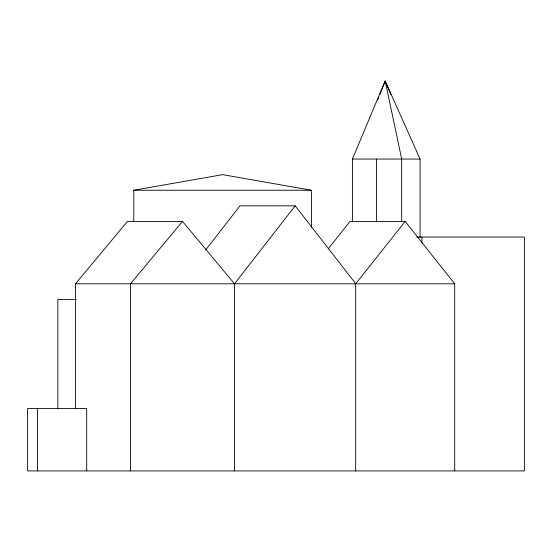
<?xml version="1.0" encoding="UTF-8"?>
<svg xmlns="http://www.w3.org/2000/svg" width="552" height="552" viewBox="0 0 552 552"><rect width="100%" height="100%" fill="white"/><g stroke="black" fill="none" stroke-linecap="round" stroke-linejoin="round"><path stroke-width="0.83" d="M384.951 82.779L385.151 81.082L390.823 94.613M377.561 100.181L378.817 96.993M379.762 94.613L385.241 81.082L420.079 159.052L420.079 237.45M352.404 221.938L352.404 159.052L385.103 81.082M205.696 249.897L239.982 205.834L295.168 205.834L355.681 283.625L355.681 470.918M234.524 470.918L234.524 283.797L295.168 205.834M328.254 248.821L350.002 221.421L405.189 221.421L454.696 283.797L454.696 470.918M355.681 283.797L405.189 221.421M75.472 408.832L75.472 283.783L127.45 221.421L182.519 221.421L234.524 283.797M182.519 221.421L130.513 283.797L130.513 470.918M133.791 221.235L133.791 190.24L222.642 174.646L311.397 190.24L311.397 227.258M352.404 159.052L420.079 159.052M133.791 190.24L311.397 190.24M416.877 237.015L524.4 237.015L524.4 470.918L27.6 470.918L27.6 408.542L86.698 408.542L86.698 470.918M75.472 283.797L454.696 283.797M76.176 299.391L57.85 299.391L57.85 408.853M385.206 81.082L401.683 159.052L401.683 221.938M421.956 237.015L421.956 243.039M376.574 159.052L376.574 221.938M37.577 408.542L37.577 470.918"/></g></svg>
